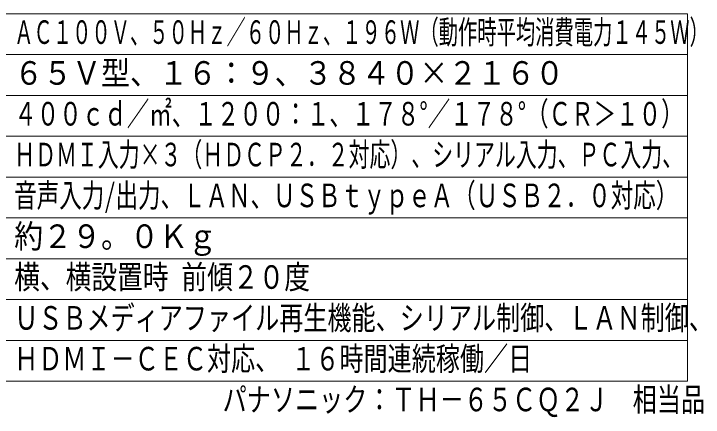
# Model space of a CAD drawing. Units: millimetres on the paper. Extents: x -63 to 64, y -59 to 59.
# Drawn here: x -20.1 to 64.4, y -58.9 to -9.5 of the extents above; entities that cross this region are included whole.
import ezdxf
from ezdxf.enums import TextEntityAlignment as Align

# ---------------------------------------------------------------- set-up
doc = ezdxf.new("R2010")
doc.units = ezdxf.units.MM
doc.layers.add('0-0_MOJI1', color=7, linetype='Continuous')
doc.layers.add('0-1_相当品', color=4, linetype='Continuous')
doc.layers.add('0-2_WAKU', color=4, linetype='Continuous', lineweight=9)
doc.styles.add('ＭＳ ゴシック', font='')
doc.styles.get('ＭＳ ゴシック').set_extended_font_data('MS Gothic')

msp = doc.modelspace()

# ---------------------------------------------------------------- linework, layer by layer
at = {"layer": '0-2_WAKU', "color": 3}
for p, q in [((62.493, -9.494), (-62.507, -9.494)), ((62.493, -54.494), (62.493, -9.494)), ((-62.507, -54.494), (62.493, -54.494))]:
    msp.add_line(p, q, dxfattribs=at)
at = {"layer": '0-2_WAKU'}
for p, q in [((62.493, -14.494), (-62.507, -14.494)), ((62.493, -19.494), (-62.507, -19.494)), ((-62.507, -24.494), (62.493, -24.494)), ((-62.507, -29.494), (62.493, -29.494)), ((-62.507, -34.494), (62.493, -34.494)), ((-62.507, -39.494), (62.493, -39.494)), ((-62.507, -44.494), (62.493, -44.494)), ((-62.507, -49.494), (62.493, -49.494))]:
    msp.add_line(p, q, dxfattribs=at)

# ---------------------------------------------------------------- texts
at = {"layer": '0-0_MOJI1', "style": 'ＭＳ ゴシック'}
for s, height, width, p in [('ＡＣ１００Ｖ、５０Ｈｚ／６０Ｈｚ、１９６Ｗ（動作時平均消費電力１４５Ｗ）', 2.889, 0.6, (-20.007, -14.05)), ('６５Ｖ型、１６：９、３８４０×２１６０', 2.889, 0.9, (-20.007, -19.05)), ('４００ｃｄ／㎡、１２００：１、１７８°／１７８°（ＣＲ＞１０）', 2.889, 0.7, (-20.007, -24.05)), ('ＨＤＭＩ入力×３（ＨＤＣＰ２．２対応）、シリアル入力、ＰＣ入力、', 2.889, 0.65, (-20.007, -29.05)), ('音声入力/出力、ＬＡＮ、ＵＳＢｔｙｐｅＡ（ＵＳＢ２．０対応）', 2.889, 0.7, (-20.007, -34.05)), ('約２９。０Ｋｇ', 2.889, 0.9, (-20.007, -39.05)), ('横、横設置時 前傾２０度', 2.889, 0.8, (-20.007, -44.05)), ('ＵＳＢメディアファイル再生機能、シリアル制御、ＬＡＮ制御、', 2.886, 0.75, (-20.007, -49.05)), ('ＨＤＭＩ－ＣＥＣ対応、 １６時間連続稼働／日', 2.886, 0.75, (-20.007, -54.05))]:
    msp.add_text(s, height=height, dxfattribs=dict(at, width=width)).set_placement(p, align=Align.BOTTOM_LEFT)
at = {"layer": '0-1_相当品', "style": 'ＭＳ ゴシック', "width": 0.75}
msp.add_text('パナソニック：ＴＨ－６５ＣＱ２Ｊ\u3000相当品', height=2.889, dxfattribs=at).set_placement((5.533, -59.05), align=Align.BOTTOM_LEFT)

doc.saveas('drawing.dxf')
